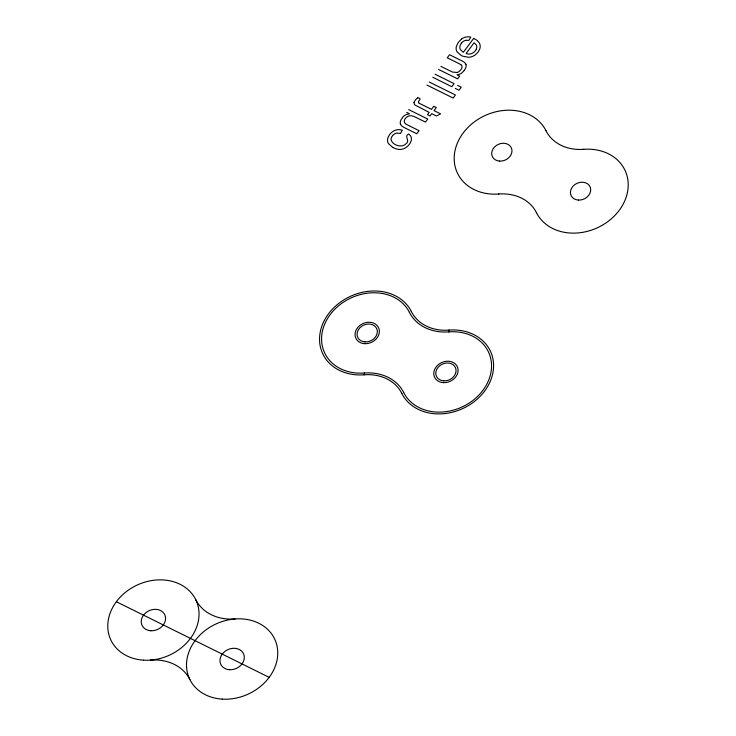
<?xml version="1.0" encoding="UTF-8"?>
<svg xmlns="http://www.w3.org/2000/svg" width="736" height="736" viewBox="0 0 736 736"><rect width="100%" height="100%" fill="white"/><g stroke="black" fill="none" stroke-linecap="round" stroke-linejoin="round"><path stroke-width="1.1" d="M473.68 38.382L463.303 52.311L460.442 49.634A6.872 5.64 -24.8 0 1 459.917 48.19A7.121 5.851 -24.8 0 1 460.506 44.574L460.856 43.976A9.126 7.489 -24.8 0 1 461.435 43.157M464.306 70.509L461.527 73.186A8.068 6.624 -24.8 0 1 459.144 74.327L457.001 74.787L459.696 76.112L457.636 78.872L438.592 69.451M402.371 117.521L403.917 115.994A8.262 6.78 -24.8 0 1 406.198 114.623L409.455 113.767L406.631 112.369M461.463 39.1L458.16 42.605L456.329 46.524A10.046 8.252 -24.8 0 0 456.394 50.232A10.01 8.216 -24.8 0 0 457.139 51.925L461.095 55.402A21.51 17.664 -24.8 0 0 462.834 56.221L468.593 57.279A10.203 8.381 -24.8 0 0 470.819 56.939L471.896 56.626A10.175 8.354 -24.8 0 0 475.281 54.841L477.333 52.928A14.334 11.767 -24.8 0 0 478.4 51.557L479.642 49.257A9.991 8.206 -24.8 0 0 480.166 45.604L480.01 44.703A9.964 8.188 -24.8 0 0 479.366 42.973L477.075 40.351L473.745 38.41M457.148 72.487L452.484 72.064L440.873 66.387M466.008 40.351L468.998 40.287L470.764 37.039L469.025 36.818A9.798 8.041 -24.8 0 0 461.426 39.063M435.05 74.198L454.103 83.628L451.812 86.692L432.768 77.262M457.59 85.358L461.242 87.161L458.96 90.224L455.308 88.421M429.235 82.018L455.418 94.981L453.137 98.044L426.944 85.082M408.682 109.609L427.736 119.03L425.445 122.102L415.26 117.061A22.963 18.851 -24.8 0 0 413.816 116.408L411.378 115.745A5.354 4.398 -24.8 0 0 408.075 116.343C405.14 117.355 402.334 122.047 405.886 124.044A28.548 23.442 -24.8 0 0 407.367 124.872L419.06 130.686L416.769 133.75L404.542 127.696A24.297 19.946 -24.8 0 1 402.518 126.546L402.288 126.353A7.949 6.523 -24.8 0 1 400.485 124.154M116.362 601.726L269.174 677.35M392.674 147.402L388.378 143.511A9.651 7.93 -24.8 0 1 387.725 141.809L387.642 141.367A9.826 8.068 -24.8 0 1 387.964 137.733L389.096 135.406A14.389 11.813 -24.8 0 1 390.025 134.09L391.258 132.747A9.651 7.921 -24.8 0 1 395.352 130.244A9.421 7.737 -24.8 0 1 399.639 129.665L402.298 130.152L400.485 133.446L397.164 133.032A5.152 4.232 -24.8 0 0 395.821 133.317A6.247 5.134 -24.8 0 0 392.555 135.672M417.56 97.64C423.375 99.093 417.294 100.298 418.609 102.736M418.729 102.874L418.922 103.031A13.699 11.252 -24.8 0 0 420.311 103.804L431.471 109.342L433.752 106.278L436.292 107.539L434.01 110.602L440.625 113.878L436.411 115.984L431.728 113.666L430.017 115.966L427.478 114.715L429.189 112.415L414.856 104.926A2.916 2.401 -24.8 0 1 414.662 104.705A4.03 3.312 -24.8 0 1 414.184 102.69M461.297 65.173L460.828 64.74A15.438 12.678 -24.8 0 0 458.721 63.489L447.267 57.804L449.549 54.731L462.217 61.014A25.484 20.93 -24.8 0 1 463.717 61.87L464.186 62.21A8.004 6.569 -24.8 0 1 465.87 64.326M364.173 373.032A46.994 38.594 -24.8 0 1 403.724 392.601M448.951 331.872A46.994 38.594 -24.8 0 1 409.4 312.303M448.684 331.89A46.994 38.594 -24.8 0 1 491.381 362.462A46.994 38.594 -24.8 0 1 456.596 409.17A46.994 38.594 -24.8 0 1 403.622 392.398M364.449 373.005A46.994 38.594 -24.8 0 1 321.742 342.433A46.994 38.594 -24.8 0 1 356.528 295.725A46.994 38.594 -24.8 0 1 409.501 312.506M448.804 330.114A49.082 40.305 -24.8 0 1 493.405 362.048A49.082 40.305 -24.8 0 1 457.074 410.826A49.082 40.305 -24.8 0 1 401.746 393.309M449.08 330.096A44.905 36.874 -24.8 0 1 411.277 311.392M364.053 374.808A44.905 36.874 -24.8 0 1 401.847 393.512M364.329 374.79A49.082 40.305 -24.8 0 1 319.728 342.856A49.082 40.305 -24.8 0 1 356.058 294.069A49.082 40.305 -24.8 0 1 411.387 311.595M583.436 149.325A49.082 40.305 -24.8 0 1 628.038 181.258A49.082 40.305 -24.8 0 1 591.707 230.046A49.082 40.305 -24.8 0 1 536.378 212.52M583.712 149.307A44.905 36.874 -24.8 0 1 545.919 130.603M498.686 194.028A44.905 36.874 -24.8 0 1 536.48 212.722M498.962 194A49.082 40.305 -24.8 0 1 454.36 162.076A49.082 40.305 -24.8 0 1 490.691 113.289A49.082 40.305 -24.8 0 1 546.02 130.815M150.383 660.109A46.994 38.594 -24.8 0 1 189.934 679.687M235.161 618.958A46.994 38.594 -24.8 0 1 195.601 599.38M392.73 147.338A17.259 14.168 -24.8 0 0 399.298 149.436A9.163 7.526 -24.8 0 0 404.993 148.102A11.85 9.734 -24.8 0 0 409.372 144.265A14.232 11.684 -24.8 0 0 409.888 143.529L410.992 141.367A8.482 6.964 -24.8 0 0 410.532 135.829L408.774 133.989C403.273 136.335 410.964 140.493 405.757 143.971A6.265 5.143 -24.8 0 1 402.822 145.71C398.507 146.758 392.812 144.514 391.175 140.236A6.164 5.06 -24.8 0 1 391.497 137.347L391.966 136.482A8.28 6.799 -24.8 0 1 392.546 135.663M400.356 124.191A8.335 6.845 -24.8 0 1 402.583 117.677M413.89 102.635A11.206 9.209 -24.8 0 1 417.689 97.768M466.044 64.28A8.225 6.753 -24.8 0 1 464.112 70.38M461.463 65.072A4.674 3.836 -24.8 0 1 460.865 69.681A6.753 5.548 -24.8 0 1 457.157 72.524M461.454 43.166A6.578 5.4 -24.8 0 1 465.989 40.25M476.33 49.073L475.64 50.306A9.182 7.535 -24.8 0 1 474.987 51.161L474.766 51.41A7.047 5.787 -24.8 0 1 470.874 53.802A6.578 5.4 -24.8 0 1 467.691 53.949L466.118 53.489L474.104 42.762L476.431 45.117A4.747 3.892 -24.8 0 1 476.643 45.706L476.707 46.009A6.624 5.437 -24.8 0 1 476.339 49.073M364.559 343.666A12.53 10.295 -24.8 0 0 378.81 328.265A12.53 10.295 -24.8 0 0 358.23 326.986A12.53 10.295 -24.8 0 0 364.559 343.666M443.284 382.628A12.53 10.295 -24.8 0 0 457.534 367.227A12.53 10.295 -24.8 0 0 436.963 365.939A12.53 10.295 -24.8 0 0 443.284 382.628M443.725 380.843A10.442 8.574 -24.8 0 0 455.602 368.009A10.442 8.574 -24.8 0 0 438.454 366.942A10.442 8.574 -24.8 0 0 443.725 380.843M365.001 341.881A10.442 8.574 -24.8 0 0 376.878 329.047A10.442 8.574 -24.8 0 0 359.729 327.98A10.442 8.574 -24.8 0 0 365.001 341.881M578.358 200.063A10.442 8.574 -24.8 0 0 590.235 187.22A10.442 8.574 -24.8 0 0 573.086 186.153A10.442 8.574 -24.8 0 0 578.358 200.063M499.634 161.101A10.442 8.574 -24.8 0 0 511.511 148.258A10.442 8.574 -24.8 0 0 494.362 147.2A10.442 8.574 -24.8 0 0 499.634 161.101M222.226 699.117A46.994 38.594 -24.8 0 0 275.66 641.36A46.994 38.594 -24.8 0 0 198.508 636.566A46.994 38.594 -24.8 0 0 222.226 699.117M143.492 660.155A46.994 38.594 -24.8 0 0 196.935 602.407A46.994 38.594 -24.8 0 0 119.784 597.604A46.994 38.594 -24.8 0 0 143.492 660.155M150.76 630.752A12.53 10.295 -24.8 0 0 165.011 615.351A12.53 10.295 -24.8 0 0 144.44 614.063A12.53 10.295 -24.8 0 0 150.76 630.752M229.494 669.714A12.53 10.295 -24.8 0 0 243.745 654.304A12.53 10.295 -24.8 0 0 223.164 653.025A12.53 10.295 -24.8 0 0 229.494 669.714"/></g></svg>
